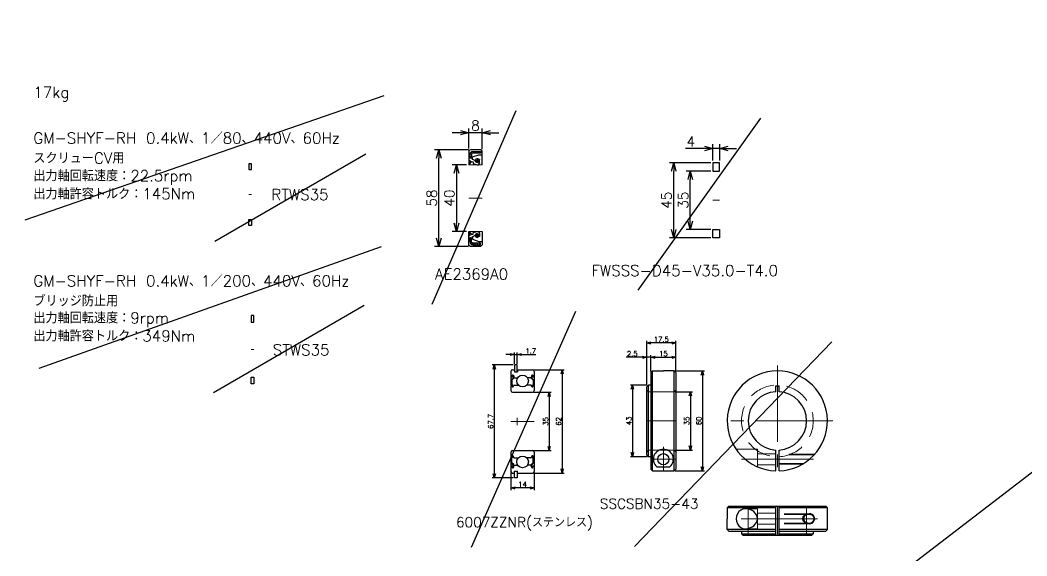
# Model space of a CAD drawing. Header units: millimetres. Extents: x 0 to 38884, y -3675 to 8056.
# Drawn here: x 8959 to 9562, y -1804 to -1482 of the extents above; entities that cross this region are included whole.
import ezdxf

# ---------------------------------------------------------------- set-up
doc = ezdxf.new("R2010")
doc.units = ezdxf.units.MM
doc.header["$LTSCALE"] = 2.4
doc.header["$PDMODE"] = 99
doc.header["$PDSIZE"] = 1
doc.linetypes.add('CENTER2', pattern=[28.575, 19.05, -3.175, 3.175, -3.175])
doc.linetypes.add('HIDDEN', pattern=[9.525, 6.35, -3.175])
for name, color, linetype, lineweight in [('04_HIDDEN', 2, 'HIDDEN', 13), ('05_CENTER', 4, 'CENTER2', 13), ('08_DIM', 3, 'Continuous', 13)]:
    doc.layers.add(name, color=color, linetype=linetype, lineweight=lineweight)
doc.layers.add('10_DRAFT', color=8, linetype='Continuous', lineweight=0, plot=False)
doc.styles.add('KSS_TXT', font='txt.shx', dxfattribs={"bigfont": 'extfont2.shx'})
doc.dimstyles.new('KSS_DIM', dxfattribs={"dimscale": 2, "dimtxt": 3, "dimasz": 2.5, "dimexe": 1.25, "dimexo": 0.625, "dimtad": 1, "dimdsep": 46, "dimtxsty": 'KSS_TXT', "dimblk": 'OPEN30', "dimcen": 0, "dimazin": 2, "dimtfac": 0.75, "dimtmove": 0, "dimatfit": 3, "dimldrblk": 'OPEN30', "dimfxl": 1.25, "dimtolj": 1, "dimarcsym": 0})
pattern_1 = [(45, (-7949.1725, -399.9912), (-0.67351921, 0.67351921), [])]

# ---------------------------------------------------------------- blocks, each defined once
blk = doc.blocks.new('B6007ZZNRa_1')
at = {"color": 0}
for p, q in [((-2.78, 31), (-1.7, 31)), ((0, 33.85), (-1.7, 33.85)), ((-1.7, 33.85), (-1.7, 31)), ((-1.7, 31), (-1.7, 29.81)), ((0, 29.81), (0, 33.85)), ((0.2, 31), (9.22, 31)), ((0.2, 31), (0.2, 29.81)), ((-3.78, 30), (-3.78, 18.5)), ((-3.58, 27.2), (-3.28, 27.2)), ((-2.34, 25.97), (-3.44, 24.87)), ((-3.44, 24.87), (-3.44, 21.7)), ((-3.28, 27.2), (-3.05, 27.53)), ((-2.96, 26.61), (-3.21, 26.78)), ((-2.04, 25.85), (-3.14, 24.75)), ((-3.14, 24.75), (-3.14, 21.7)), ((-3.03, 27.03), (-2.8, 27.36)), ((-2.79, 26.85), (-3.03, 27.03)), ((-2.96, 26.61), (-2.79, 26.85)), ((-2.38, 27.23), (-2.34, 25.97)), ((-2.09, 27.27), (-2.01, 26.38)), ((-2.04, 26.72), (-2.04, 25.85)), ((-1.81, 26.2), (0.31, 26.2)), ((-1.7, 29.81), (0, 29.81)), ((0, 29.81), (0.2, 29.81)), ((8.25, 26.2), (6.13, 26.2)), ((8.53, 27.27), (8.45, 26.38)), ((8.48, 26.72), (8.48, 25.85)), ((8.48, 25.85), (9.58, 24.75)), ((8.82, 27.23), (8.78, 25.97)), ((8.78, 25.97), (9.88, 24.87)), ((9.23, 26.85), (9.47, 27.03)), ((9.4, 26.61), (9.23, 26.85)), ((9.47, 27.03), (9.24, 27.36)), ((9.4, 26.61), (9.65, 26.78)), ((9.72, 27.2), (9.49, 27.53)), ((9.58, 24.75), (9.58, 21.7)), ((10.02, 27.2), (9.72, 27.2)), ((9.88, 24.87), (9.88, 21.7)), ((10.22, 30), (10.22, 18.5)), ((-3.58, 21.1), (-3.18, 21.1)), ((-3.18, 21.1), (-2.86, 20.72)), ((-2.62, 21.7), (-3.14, 21.7)), ((-3.14, 21.4), (-2.62, 21.4)), ((-2.71, 20.65), (-2.53, 20.65)), ((-2.62, 21.4), (-2.62, 21.7)), ((-2.35, 20.78), (-2.02, 21.67)), ((-1.83, 21.8), (0.72, 21.8)), ((8.27, 21.8), (5.72, 21.8)), ((8.79, 20.78), (8.46, 21.67)), ((9.15, 20.65), (8.97, 20.65)), ((9.06, 21.4), (9.06, 21.7)), ((9.06, 21.7), (9.58, 21.7)), ((9.58, 21.4), (9.06, 21.4)), ((9.62, 21.1), (9.3, 20.72)), ((10.02, 21.1), (9.62, 21.1)), ((-2.78, 17.5), (9.22, 17.5)), ((-2.78, -17.5), (9.22, -17.5)), ((-3.78, -18.5), (-3.78, -30)), ((-3.58, -21.1), (-3.18, -21.1)), ((-3.44, -24.87), (-3.44, -21.7)), ((-3.18, -21.1), (-2.86, -20.72)), ((-3.14, -21.4), (-2.62, -21.4)), ((-3.14, -24.75), (-3.14, -21.7)), ((-2.62, -21.7), (-3.14, -21.7)), ((-2.71, -20.65), (-2.53, -20.65)), ((-2.62, -21.4), (-2.62, -21.7)), ((-2.35, -20.78), (-2.02, -21.67)), ((-1.83, -21.8), (0.72, -21.8)), ((8.27, -21.8), (5.72, -21.8)), ((8.79, -20.78), (8.46, -21.67)), ((9.15, -20.65), (8.97, -20.65)), ((9.06, -21.4), (9.06, -21.7)), ((9.58, -21.4), (9.06, -21.4)), ((9.06, -21.7), (9.58, -21.7)), ((9.62, -21.1), (9.3, -20.72)), ((9.58, -24.75), (9.58, -21.7)), ((10.02, -21.1), (9.62, -21.1)), ((9.88, -24.87), (9.88, -21.7)), ((10.22, -18.5), (10.22, -30)), ((-3.58, -27.2), (-3.28, -27.2)), ((-2.34, -25.97), (-3.44, -24.87)), ((-3.28, -27.2), (-3.05, -27.53)), ((-2.96, -26.61), (-3.21, -26.78)), ((-2.04, -25.85), (-3.14, -24.75)), ((-2.79, -26.85), (-3.03, -27.03)), ((-3.03, -27.03), (-2.8, -27.36)), ((-2.96, -26.61), (-2.79, -26.85)), ((-2.38, -27.23), (-2.34, -25.97)), ((-2.09, -27.27), (-2.01, -26.38)), ((-2.04, -26.72), (-2.04, -25.85)), ((-1.81, -26.2), (0.31, -26.2)), ((-1.7, -29.81), (0, -29.81)), ((-1.7, -31), (-1.7, -29.81)), ((0, -29.81), (0.2, -29.81)), ((0, -29.81), (0, -33.85)), ((0.2, -31), (0.2, -29.81)), ((8.25, -26.2), (6.13, -26.2)), ((8.53, -27.27), (8.45, -26.38)), ((8.48, -25.85), (9.58, -24.75)), ((8.48, -26.72), (8.48, -25.85)), ((8.78, -25.97), (9.88, -24.87)), ((8.82, -27.23), (8.78, -25.97)), ((9.4, -26.61), (9.23, -26.85)), ((9.23, -26.85), (9.47, -27.03)), ((9.47, -27.03), (9.24, -27.36)), ((9.4, -26.61), (9.65, -26.78)), ((9.72, -27.2), (9.49, -27.53)), ((10.02, -27.2), (9.72, -27.2)), ((-2.78, -31), (-1.7, -31)), ((-1.7, -33.85), (-1.7, -31)), ((0, -33.85), (-1.7, -33.85)), ((0.2, -31), (9.22, -31)), ((0.27, -31), (0.27, -31)), ((2.72, -31), (2.72, -31))]:
    blk.add_line(p, q, dxfattribs=at)
for centre in [(3.22, 24.25), (3.22, -24.25)]:
    blk.add_circle(centre, 3.5, dxfattribs=at)
for centre, radius, start, end in [((-2.78, 30), 1, 90, 180), ((9.22, 30), 1, 0, 90), ((-3.58, 27.4), 0.2, 180, 270), ((-3.03, 27.03), 0.3, 144.93555, 235.03769), ((-2.61, 27.23), 0.53, 5.06514, 144.93555), ((-2.61, 27.22), 0.23, 2.13108, 144.93555), ((-1.81, 26.4), 0.2, 185.06514, 270), ((8.25, 26.4), 0.2, 270, 354.93486), ((9.05, 27.23), 0.53, 35.06445, 174.93486), ((9.05, 27.22), 0.23, 35.06445, 177.86892), ((9.47, 27.03), 0.3, 304.96231, 35.06445), ((10.02, 27.4), 0.2, 270, 0), ((-3.58, 20.9), 0.2, 90, 180), ((-2.78, 18.5), 1, 180, 270), ((-3.14, 21.7), 0.3, 180, 270), ((-2.71, 20.85), 0.2, 219.99908, 270), ((-2.53, 20.85), 0.2, 270, 339.97033), ((-1.83, 21.6), 0.2, 90, 159.97033), ((8.27, 21.6), 0.2, 20.02967, 90), ((8.97, 20.85), 0.2, 200.02967, 270), ((9.15, 20.85), 0.2, 270, 320.00092), ((9.22, 18.5), 1, 270, 0), ((9.58, 21.7), 0.3, 270, 0), ((10.02, 20.9), 0.2, 0, 90), ((-2.78, -18.5), 1, 90, 180), ((9.22, -18.5), 1, 0, 90), ((-3.58, -20.9), 0.2, 180, 270), ((-3.14, -21.7), 0.3, 90, 180), ((-2.71, -20.85), 0.2, 90, 140.00092), ((-2.53, -20.85), 0.2, 20.02967, 90), ((-1.83, -21.6), 0.2, 200.02967, 270), ((8.27, -21.6), 0.2, 270, 339.97033), ((8.97, -20.85), 0.2, 90, 159.97033), ((9.15, -20.85), 0.2, 39.99908, 90), ((9.58, -21.7), 0.3, 0, 90), ((10.02, -20.9), 0.2, 270, 0), ((-3.58, -27.4), 0.2, 90, 180), ((-2.78, -30), 1, 180, 270), ((-3.03, -27.03), 0.3, 124.96231, 215.06445), ((-2.61, -27.23), 0.53, 215.06445, 354.93486), ((-2.61, -27.22), 0.23, 215.06445, 357.86892), ((-1.81, -26.4), 0.2, 90, 174.93486), ((8.25, -26.4), 0.2, 5.06514, 90), ((9.05, -27.23), 0.53, 185.06514, 324.93555), ((9.05, -27.22), 0.23, 182.13108, 324.93555), ((9.22, -30), 1, 270, 0), ((9.47, -27.03), 0.3, 324.93555, 55.03769), ((10.02, -27.4), 0.2, 0, 90)]:
    blk.add_arc(centre, radius, start, end, dxfattribs=at)
at = {"layer": '10_DRAFT'}
for p, q in [((-3.78, 0), (10.22, 0)), ((0, 2.15), (0, -2.15))]:
    blk.add_line(p, q, dxfattribs=at)
blk = doc.blocks.new('_Open30')
at = {"color": 0, "linetype": 'ByBlock', "lineweight": -2}
for p, q in [((-1, 0.27), (0, 0)), ((0, 0), (-1, -0.27)), ((0, 0), (-1, 0))]:
    blk.add_line(p, q, dxfattribs=at)
blk = doc.blocks.new('*D233')
at = {"layer": '08_DIM', "color": 0, "lineweight": -2, "transparency": 16777216}
for p, q in [((9253.13, -1753.55), (9253.13, -1764.06)), ((9267.13, -1753.55), (9267.13, -1764.06)), ((9264.63, -1762.81), (9255.63, -1762.81))]:
    blk.add_line(p, q, dxfattribs=at)
at = {"layer": 'Defpoints', "color": 0, "transparency": 16777216}
for p in [(9253.13, -1752.92), (9267.13, -1752.92), (9253.13, -1762.81)]:
    blk.add_point(p, dxfattribs=at)
at = {"layer": '08_DIM', "color": 0, "lineweight": -2, "transparency": 16777216, "xscale": 2.5, "yscale": 2.5, "zscale": 2.5, "rotation": 180}
blk.add_blockref('_Open30', (9253.13, -1762.81), dxfattribs=at)
at = {"layer": '08_DIM', "color": 0, "lineweight": -2, "transparency": 16777216, "xscale": 2.5, "yscale": 2.5, "zscale": 2.5}
blk.add_blockref('_Open30', (9267.13, -1762.81), dxfattribs=at)
at = {"layer": '08_DIM', "color": 0, "transparency": 16777216, "insert": (9260.13, -1760.69), "char_height": 3, "attachment_point": 5, "style": 'KSS_TXT'}
blk.add_mtext('\\A1;14', dxfattribs=at)
blk = doc.blocks.new('*D234')
at = {"layer": '08_DIM', "color": 0, "lineweight": -2, "transparency": 16777216}
for p, q in [((9266.75, -1691.92), (9285.11, -1691.92)), ((9283.86, -1694.42), (9283.86, -1751.42)), ((9266.75, -1753.92), (9285.11, -1753.92))]:
    blk.add_line(p, q, dxfattribs=at)
at = {"layer": 'Defpoints', "color": 0, "transparency": 16777216}
for p in [(9266.13, -1691.92), (9266.13, -1753.92), (9283.86, -1753.92)]:
    blk.add_point(p, dxfattribs=at)
at = {"layer": '08_DIM', "color": 0, "lineweight": -2, "transparency": 16777216, "xscale": 2.5, "yscale": 2.5, "zscale": 2.5}
for p, rotation in [((9283.86, -1691.92), 90), ((9283.86, -1753.92), 270)]:
    blk.add_blockref('_Open30', p, dxfattribs=dict(at, rotation=rotation))
at = {"layer": '08_DIM', "color": 0, "transparency": 16777216, "insert": (9281.73, -1722.92), "char_height": 3, "attachment_point": 5, "rotation": 90, "style": 'KSS_TXT'}
blk.add_mtext('\\A1;62', dxfattribs=at)
blk = doc.blocks.new('*D235')
at = {"layer": '08_DIM', "color": 0, "lineweight": -2, "transparency": 16777216}
for p, q in [((9266.75, -1705.42), (9277.34, -1705.42)), ((9276.09, -1707.92), (9276.09, -1737.92)), ((9266.75, -1740.42), (9277.34, -1740.42))]:
    blk.add_line(p, q, dxfattribs=at)
at = {"layer": 'Defpoints', "color": 0, "transparency": 16777216}
for p in [(9266.13, -1705.42), (9266.13, -1740.42), (9276.09, -1740.42)]:
    blk.add_point(p, dxfattribs=at)
at = {"layer": '08_DIM', "color": 0, "lineweight": -2, "transparency": 16777216, "xscale": 2.5, "yscale": 2.5, "zscale": 2.5}
for p, rotation in [((9276.09, -1705.42), 90), ((9276.09, -1740.42), 270)]:
    blk.add_blockref('_Open30', p, dxfattribs=dict(at, rotation=rotation))
at = {"layer": '08_DIM', "color": 0, "transparency": 16777216, "insert": (9273.97, -1722.92), "char_height": 3, "attachment_point": 5, "rotation": 90, "style": 'KSS_TXT'}
blk.add_mtext('\\A1;35', dxfattribs=at)
blk = doc.blocks.new('*D236')
at = {"layer": '08_DIM', "color": 0, "lineweight": -2, "transparency": 16777216}
for p, q in [((9254.58, -1689.07), (9241.94, -1689.07)), ((9243.19, -1691.57), (9243.19, -1754.27)), ((9254.58, -1756.77), (9241.94, -1756.77))]:
    blk.add_line(p, q, dxfattribs=at)
at = {"layer": 'Defpoints', "color": 0, "transparency": 16777216}
for p in [(9255.21, -1689.07), (9243.19, -1756.77), (9255.21, -1756.77)]:
    blk.add_point(p, dxfattribs=at)
at = {"layer": '08_DIM', "color": 0, "lineweight": -2, "transparency": 16777216, "xscale": 2.5, "yscale": 2.5, "zscale": 2.5}
for p, rotation in [((9243.19, -1689.07), 90), ((9243.19, -1756.77), 270)]:
    blk.add_blockref('_Open30', p, dxfattribs=dict(at, rotation=rotation))
at = {"layer": '08_DIM', "color": 0, "transparency": 16777216, "insert": (9241.06, -1722.92), "char_height": 3, "attachment_point": 5, "rotation": 90, "style": 'KSS_TXT'}
blk.add_mtext('\\A1;67.7', dxfattribs=at)
blk = doc.blocks.new('*D237')
at = {"layer": '08_DIM', "color": 0, "lineweight": -2, "transparency": 16777216}
for p, q in [((9252.71, -1682.78), (9250.21, -1682.78)), ((9255.21, -1688.45), (9255.21, -1681.53)), ((9255.21, -1682.78), (9256.91, -1682.78)), ((9256.91, -1688.45), (9256.91, -1681.53)), ((9259.41, -1682.78), (9268.16, -1682.78))]:
    blk.add_line(p, q, dxfattribs=at)
at = {"layer": 'Defpoints', "color": 0, "transparency": 16777216}
for p in [(9256.91, -1682.78), (9255.21, -1689.07), (9256.91, -1689.07)]:
    blk.add_point(p, dxfattribs=at)
at = {"layer": '08_DIM', "color": 0, "lineweight": -2, "transparency": 16777216, "xscale": 2.5, "yscale": 2.5, "zscale": 2.5}
blk.add_blockref('_Open30', (9255.21, -1682.78), dxfattribs=at)
at = {"layer": '08_DIM', "color": 0, "lineweight": -2, "transparency": 16777216, "xscale": 2.5, "yscale": 2.5, "zscale": 2.5, "rotation": 180}
blk.add_blockref('_Open30', (9256.91, -1682.78), dxfattribs=at)
at = {"layer": '08_DIM', "color": 0, "transparency": 16777216, "insert": (9265.03, -1680.66), "char_height": 3, "attachment_point": 5, "style": 'KSS_TXT'}
blk.add_mtext('\\A1;1.7', dxfattribs=at)
blk = doc.blocks.new('SCSBN35-43c_1')
at = {"color": 0}
for p, q in [((-30, 16.5), (-29, 17.5)), ((-30, 16.5), (-30, 10)), ((-1, 16.5), (-30, 16.5)), ((-29, 17.5), (29, 17.5)), ((-1, 0), (-1, 17.5)), ((1, 0), (1, 17.5)), ((30, 16.5), (1, 16.5)), ((30, 16.5), (29, 17.5)), ((30, 3.5), (30, 16.5)), ((-30, 3.5), (-30, 10)), ((-30, 3.5), (-29, 2.5)), ((-1, 3.5), (-30, 3.5)), ((-29, 2.5), (-1, 2.5)), ((-21.5, 2.5), (-21.5, 1)), ((-21.5, 1), (-20.5, 0)), ((-21.5, 1), (-1, 1)), ((20.5, 0), (-20.5, 0)), ((30, 3.5), (1, 3.5)), ((1, 2.5), (29, 2.5)), ((1, 1), (21.5, 1)), ((20.5, 0), (21.5, 1)), ((21.5, 2.5), (21.5, 1)), ((30, 3.5), (29, 2.5))]:
    blk.add_line(p, q, dxfattribs=at)
for centre, major_axis, ratio, start_param, end_param in [((-19.26, 10), (0, 6), 0.909509, 6.283185, 9.424778), ((-19.26, 10), (-7.26, 0), 0.826291, 7.853982, 10.995574), ((19.26, 10), (4.29, 0), 0.69853, 7.853982, 10.995574), ((19.26, 10), (-3.62, 0), 0.718155, 4.712389, 7.853982), ((19.26, 10), (3.1, 0), 0.967954, 4.712389, 7.853982), ((19.26, 10), (-2.74, 0), 0.950639, 7.853982, 10.995574)]:
    blk.add_ellipse(centre, major_axis=major_axis, ratio=ratio, start_param=start_param, end_param=end_param, dxfattribs=at)
at = {"layer": '04_HIDDEN', "color": 0}
for p, q in [((-19.26, 16), (-12, 16)), ((-17.5, 16.5), (-18.5, 17.5)), ((-17.5, 1), (-17.5, 16.5)), ((-12, 4), (-12, 16)), ((-1, 13.3), (-12, 13.3)), ((19.26, 13), (1, 13)), ((19.26, 12.6), (1, 12.6)), ((17.5, 16.5), (18.5, 17.5)), ((17.5, 1), (17.5, 16.5)), ((-1, 6.7), (-12, 6.7)), ((19.26, 7.4), (1, 7.4)), ((19.26, 7), (1, 7)), ((-19.26, 4), (-12, 4)), ((-17.5, 1), (-18.5, 0)), ((17.5, 1), (18.5, 0))]:
    blk.add_line(p, q, dxfattribs=at)
at = {"layer": '05_CENTER', "color": 0}
blk.add_line((24.11, 10), (-26.53, 10), dxfattribs=at)
at = {"layer": '10_DRAFT'}
blk.add_line((0, 0), (0, 17.5), dxfattribs=at)
blk = doc.blocks.new('SCSBN35-43b_1')
at = {"color": 0}
for p, q in [((3.5, 30), (2.5, 29)), ((2.5, 29), (2.5, -29)), ((3.5, -30), (3.5, 30)), ((3.5, 30), (10, 30)), ((16.5, 30), (10, 30)), ((16.5, -30), (16.5, 30)), ((16.5, 30), (17.5, 29)), ((17.5, 29), (17.5, -29)), ((1, 21.5), (0, 20.5)), ((0, -20.5), (0, 20.5)), ((2.5, 21.5), (1, 21.5)), ((1, -21.5), (1, 21.5)), ((0, -20.5), (1, -21.5)), ((2.5, -21.5), (1, -21.5)), ((3.5, -30), (2.5, -29)), ((3.5, -30), (16.5, -30)), ((6.03, -27.5), (13.97, -27.5)), ((16.5, -30), (17.5, -29))]:
    blk.add_line(p, q, dxfattribs=at)
blk.add_circle((10, -23), 3.35, dxfattribs=at)
blk.add_arc((10, -23), 6, 311.47521, 228.52479, dxfattribs=at)
at = {"layer": '04_HIDDEN', "color": 0}
for p, q in [((1, 17.5), (0, 18.5)), ((16.5, 17.5), (17.5, 18.5)), ((1, 17.5), (16.5, 17.5)), ((1, -17.5), (0, -18.5)), ((1, -17.5), (16.5, -17.5)), ((16.5, -17.5), (17.5, -18.5))]:
    blk.add_line(p, q, dxfattribs=at)
at = {"layer": '05_CENTER', "color": 0}
for p, q in [((10, -15.64), (10, -30.36)), ((2.64, -23), (17.36, -23))]:
    blk.add_line(p, q, dxfattribs=at)
at = {"layer": '10_DRAFT'}
blk.add_line((0, 0), (17.5, 0), dxfattribs=at)
blk = doc.blocks.new('SCSBN35-43a_1')
at = {"color": 0}
for p, q in [((-1, 21), (1, 21)), ((-1, 17.47), (-1, 21)), ((1, 17.47), (1, 21)), ((-1, -29.98), (-1, -17.47)), ((1, -29.98), (1, -17.47))]:
    blk.add_line(p, q, dxfattribs=at)
for radius, start, end in [(30, 271.91021, 268.08979), (17.5, 93.27583, 266.72417), (17.5, 273.27583, 86.72417)]:
    blk.add_arc((0, 0), radius, start, end, dxfattribs=at)
at = {"layer": '04_HIDDEN', "color": 0}
for p, q in [((-24.72, -17), (-12, -17)), ((-12, -27.5), (-12, -17)), ((-1, -19.7), (-12, -19.7)), ((22.36, -20), (1, -20)), ((22, -20.4), (1, -20.4)), ((-1, -26.3), (-12, -26.3)), ((15.64, -25.6), (1, -25.6)), ((14.97, -26), (1, -26))]:
    blk.add_line(p, q, dxfattribs=at)
blk.add_arc((0, 0), 21.5, 272.66588, 267.33412, dxfattribs=at)
at = {"layer": '05_CENTER', "color": 0}
for p, q in [((0, 33.15), (0, -33.15)), ((33.15, 0), (-33.15, 0)), ((21.59, -23), (-21.59, -23))]:
    blk.add_line(p, q, dxfattribs=at)
blk = doc.blocks.new('*D471')
at = {"layer": '08_DIM', "color": 0, "lineweight": -2, "transparency": 16777216}
for p, q in [((9351.63, -1692.59), (9369.16, -1692.59)), ((9367.91, -1695.09), (9367.91, -1750.09)), ((9351.63, -1752.59), (9369.16, -1752.59))]:
    blk.add_line(p, q, dxfattribs=at)
at = {"layer": 'Defpoints', "color": 0, "transparency": 16777216}
for p in [(9351.01, -1692.59), (9351.01, -1752.59), (9367.91, -1752.59)]:
    blk.add_point(p, dxfattribs=at)
at = {"layer": '08_DIM', "color": 0, "lineweight": -2, "transparency": 16777216, "xscale": 2.5, "yscale": 2.5, "zscale": 2.5}
for p, rotation in [((9367.91, -1692.59), 90), ((9367.91, -1752.59), 270)]:
    blk.add_blockref('_Open30', p, dxfattribs=dict(at, rotation=rotation))
at = {"layer": '08_DIM', "color": 0, "transparency": 16777216, "insert": (9365.79, -1722.59), "char_height": 3, "attachment_point": 5, "rotation": 90, "style": 'KSS_TXT'}
blk.add_mtext('\\A1;60', dxfattribs=at)
blk = doc.blocks.new('*D472')
at = {"layer": '08_DIM', "color": 0, "lineweight": -2, "transparency": 16777216}
for p, q in [((9351.63, -1705.09), (9361.94, -1705.09)), ((9360.69, -1707.59), (9360.69, -1737.59)), ((9351.63, -1740.09), (9361.94, -1740.09))]:
    blk.add_line(p, q, dxfattribs=at)
at = {"layer": 'Defpoints', "color": 0, "transparency": 16777216}
for p in [(9351.01, -1705.09), (9351.01, -1740.09), (9360.69, -1740.09)]:
    blk.add_point(p, dxfattribs=at)
at = {"layer": '08_DIM', "color": 0, "lineweight": -2, "transparency": 16777216, "xscale": 2.5, "yscale": 2.5, "zscale": 2.5}
for p, rotation in [((9360.69, -1705.09), 90), ((9360.69, -1740.09), 270)]:
    blk.add_blockref('_Open30', p, dxfattribs=dict(at, rotation=rotation))
at = {"layer": '08_DIM', "color": 0, "transparency": 16777216, "insert": (9358.57, -1722.59), "char_height": 3, "attachment_point": 5, "rotation": 90, "style": 'KSS_TXT'}
blk.add_mtext('\\A1;35', dxfattribs=at)
blk = doc.blocks.new('*D473')
at = {"layer": '08_DIM', "color": 0, "lineweight": -2, "transparency": 16777216}
for p, q in [((9334.51, -1701.47), (9334.51, -1674.62)), ((9349.51, -1675.87), (9337.01, -1675.87)), ((9352.01, -1692.97), (9352.01, -1674.62))]:
    blk.add_line(p, q, dxfattribs=at)
at = {"layer": 'Defpoints', "color": 0, "transparency": 16777216}
for p in [(9334.51, -1675.87), (9352.01, -1693.59), (9334.51, -1702.09)]:
    blk.add_point(p, dxfattribs=at)
at = {"layer": '08_DIM', "color": 0, "lineweight": -2, "transparency": 16777216, "xscale": 2.5, "yscale": 2.5, "zscale": 2.5, "rotation": 180}
blk.add_blockref('_Open30', (9334.51, -1675.87), dxfattribs=at)
at = {"layer": '08_DIM', "color": 0, "lineweight": -2, "transparency": 16777216, "xscale": 2.5, "yscale": 2.5, "zscale": 2.5}
blk.add_blockref('_Open30', (9352.01, -1675.87), dxfattribs=at)
at = {"layer": '08_DIM', "color": 0, "transparency": 16777216, "insert": (9343.26, -1673.74), "char_height": 3, "attachment_point": 5, "style": 'KSS_TXT'}
blk.add_mtext('\\A1;17.5', dxfattribs=at)
blk = doc.blocks.new('*D474')
at = {"layer": '08_DIM', "color": 0, "lineweight": -2, "transparency": 16777216}
for p, q in [((9337.01, -1692.97), (9337.01, -1683.19)), ((9339.51, -1684.44), (9349.51, -1684.44)), ((9352.01, -1692.97), (9352.01, -1683.19))]:
    blk.add_line(p, q, dxfattribs=at)
at = {"layer": 'Defpoints', "color": 0, "transparency": 16777216}
for p in [(9352.01, -1684.44), (9337.01, -1693.59), (9352.01, -1693.59)]:
    blk.add_point(p, dxfattribs=at)
at = {"layer": '08_DIM', "color": 0, "lineweight": -2, "transparency": 16777216, "xscale": 2.5, "yscale": 2.5, "zscale": 2.5, "rotation": 180}
blk.add_blockref('_Open30', (9337.01, -1684.44), dxfattribs=at)
at = {"layer": '08_DIM', "color": 0, "lineweight": -2, "transparency": 16777216, "xscale": 2.5, "yscale": 2.5, "zscale": 2.5}
blk.add_blockref('_Open30', (9352.01, -1684.44), dxfattribs=at)
at = {"layer": '08_DIM', "color": 0, "transparency": 16777216, "insert": (9344.51, -1682.31), "char_height": 3, "attachment_point": 5, "style": 'KSS_TXT'}
blk.add_mtext('\\A1;15', dxfattribs=at)
blk = doc.blocks.new('*D475')
at = {"layer": '08_DIM', "color": 0, "lineweight": -2, "transparency": 16777216}
for p, q in [((9332.01, -1684.44), (9322.26, -1684.44)), ((9334.51, -1701.47), (9334.51, -1683.19)), ((9337.01, -1684.44), (9334.51, -1684.44)), ((9337.01, -1692.97), (9337.01, -1683.19)), ((9339.51, -1684.44), (9342.01, -1684.44))]:
    blk.add_line(p, q, dxfattribs=at)
at = {"layer": 'Defpoints', "color": 0, "transparency": 16777216}
for p in [(9334.51, -1684.44), (9337.01, -1693.59), (9334.51, -1702.09)]:
    blk.add_point(p, dxfattribs=at)
at = {"layer": '08_DIM', "color": 0, "lineweight": -2, "transparency": 16777216, "xscale": 2.5, "yscale": 2.5, "zscale": 2.5}
blk.add_blockref('_Open30', (9334.51, -1684.44), dxfattribs=at)
at = {"layer": '08_DIM', "color": 0, "lineweight": -2, "transparency": 16777216, "xscale": 2.5, "yscale": 2.5, "zscale": 2.5, "rotation": 180}
blk.add_blockref('_Open30', (9337.01, -1684.44), dxfattribs=at)
at = {"layer": '08_DIM', "color": 0, "transparency": 16777216, "insert": (9325.88, -1682.31), "char_height": 3, "attachment_point": 5, "style": 'KSS_TXT'}
blk.add_mtext('\\A1;2.5', dxfattribs=at)
blk = doc.blocks.new('*D476')
at = {"layer": '08_DIM', "color": 0, "lineweight": -2, "transparency": 16777216}
for p, q in [((9334.88, -1701.09), (9324.74, -1701.09)), ((9325.99, -1703.59), (9325.99, -1741.59)), ((9334.88, -1744.09), (9324.74, -1744.09))]:
    blk.add_line(p, q, dxfattribs=at)
at = {"layer": 'Defpoints', "color": 0, "transparency": 16777216}
for p in [(9335.51, -1701.09), (9325.99, -1744.09), (9335.51, -1744.09)]:
    blk.add_point(p, dxfattribs=at)
at = {"layer": '08_DIM', "color": 0, "lineweight": -2, "transparency": 16777216, "xscale": 2.5, "yscale": 2.5, "zscale": 2.5}
for p, rotation in [((9325.99, -1701.09), 90), ((9325.99, -1744.09), 270)]:
    blk.add_blockref('_Open30', p, dxfattribs=dict(at, rotation=rotation))
at = {"layer": '08_DIM', "color": 0, "transparency": 16777216, "insert": (9323.87, -1722.59), "char_height": 3, "attachment_point": 5, "rotation": 90, "style": 'KSS_TXT'}
blk.add_mtext('\\A1;43', dxfattribs=at)
blk = doc.blocks.new('STWS35a_1')
at = {"color": 0}
for points in [[(1.6, 20.5), (0, 20.5), (0, 16.5), (1.6, 16.5)], [(1.6, -20.5), (0, -20.5), (0, -16.5), (1.6, -16.5)]]:
    blk.add_lwpolyline(points, close=True, dxfattribs=at)
at = {"layer": '10_DRAFT'}
blk.add_line((1.6, 0), (0, 0), dxfattribs=at)
blk = doc.blocks.new('*D746')
at = {"layer": '08_DIM', "color": 0, "lineweight": -2, "transparency": 16777216}
for p, q in [((9222.89, -1549.8), (9217.89, -1549.8)), ((9227.89, -1559.31), (9227.89, -1547.3)), ((9235.89, -1549.8), (9227.89, -1549.8)), ((9235.89, -1559.75), (9235.89, -1547.3)), ((9240.89, -1549.8), (9245.89, -1549.8))]:
    blk.add_line(p, q, dxfattribs=at)
at = {"layer": 'Defpoints', "color": 0, "transparency": 16777216}
for p in [(9227.89, -1549.8), (9227.89, -1560.56), (9235.89, -1561)]:
    blk.add_point(p, dxfattribs=at)
at = {"layer": '08_DIM', "color": 0, "lineweight": -2, "transparency": 16777216, "xscale": 5, "yscale": 5, "zscale": 5}
blk.add_blockref('_Open30', (9227.89, -1549.8), dxfattribs=at)
at = {"layer": '08_DIM', "color": 0, "lineweight": -2, "transparency": 16777216, "xscale": 5, "yscale": 5, "zscale": 5, "rotation": 180}
blk.add_blockref('_Open30', (9235.89, -1549.8), dxfattribs=at)
at = {"layer": '08_DIM', "color": 0, "transparency": 16777216, "insert": (9231.89, -1545.55), "char_height": 6, "attachment_point": 5, "style": 'KSS_TXT'}
blk.add_mtext('\\A1;8', dxfattribs=at)
blk = doc.blocks.new('*D747')
at = {"layer": '08_DIM', "color": 0, "lineweight": -2, "transparency": 16777216}
for p, q in [((9227.67, -1560), (9207.46, -1560)), ((9209.96, -1613), (9209.96, -1565)), ((9227.67, -1618), (9207.46, -1618))]:
    blk.add_line(p, q, dxfattribs=at)
at = {"layer": 'Defpoints', "color": 0, "transparency": 16777216}
for p in [(9209.96, -1560), (9228.92, -1560), (9228.92, -1618)]:
    blk.add_point(p, dxfattribs=at)
at = {"layer": '08_DIM', "color": 0, "lineweight": -2, "transparency": 16777216, "xscale": 5, "yscale": 5, "zscale": 5}
for p, rotation in [((9209.96, -1560), 90), ((9209.96, -1618), 270)]:
    blk.add_blockref('_Open30', p, dxfattribs=dict(at, rotation=rotation))
at = {"layer": '08_DIM', "color": 0, "transparency": 16777216, "insert": (9205.71, -1589), "char_height": 6, "attachment_point": 5, "rotation": 90, "style": 'KSS_TXT'}
blk.add_mtext('\\A1;58', dxfattribs=at)
blk = doc.blocks.new('*D748')
at = {"layer": '08_DIM', "color": 0, "lineweight": -2, "transparency": 16777216}
for p, q in [((9226.64, -1569), (9218.05, -1569)), ((9220.55, -1574), (9220.55, -1604)), ((9226.64, -1609), (9218.05, -1609))]:
    blk.add_line(p, q, dxfattribs=at)
at = {"layer": 'Defpoints', "color": 0, "transparency": 16777216}
for p in [(9227.89, -1569), (9220.55, -1609), (9227.89, -1609)]:
    blk.add_point(p, dxfattribs=at)
at = {"layer": '08_DIM', "color": 0, "lineweight": -2, "transparency": 16777216, "xscale": 5, "yscale": 5, "zscale": 5}
for p, rotation in [((9220.55, -1569), 90), ((9220.55, -1609), 270)]:
    blk.add_blockref('_Open30', p, dxfattribs=dict(at, rotation=rotation))
at = {"layer": '08_DIM', "color": 0, "transparency": 16777216, "insert": (9216.3, -1589), "char_height": 6, "attachment_point": 5, "rotation": 90, "style": 'KSS_TXT'}
blk.add_mtext('\\A1;40', dxfattribs=at)
blk = doc.blocks.new('AE2369A0a_1')
h = blk.add_hatch()
h.set_pattern_fill('ANSI31', color=0, scale=0.3)
h.set_pattern_definition(pattern_1)
edge = h.paths.add_edge_path()
edge.add_line((-0.61, 26), (-0.61, 23.89))
edge.add_line((-0.61, 23.89), (-1.61, 23.89))
edge.add_line((-1.61, 23.89), (-1.61, 26))
edge.add_arc((-2.61, 26), 1, 0, 90)
edge.add_line((-2.61, 27), (-7.05, 27))
edge.add_line((-7.05, 27), (-7.05, 28))
edge.add_line((-7.05, 28), (-2.61, 28))
edge.add_arc((-2.61, 26), 2, 0, 90, ccw=False)
h = blk.add_hatch()
h.set_pattern_fill('ANSI31', color=0, scale=0.3)
h.set_pattern_definition(pattern_1)
edge = h.paths.add_edge_path()
edge.add_line((-0.61, -26), (-0.61, -23.89))
edge.add_line((-0.61, -23.89), (-1.61, -23.89))
edge.add_line((-1.61, -23.89), (-1.61, -26))
edge.add_arc((-2.61, -26), 1, 270, 360, ccw=False)
edge.add_line((-2.61, -27), (-7.05, -27))
edge.add_line((-7.05, -27), (-7.05, -28))
edge.add_line((-7.05, -28), (-2.61, -28))
edge.add_arc((-2.61, -26), 2, 270, 360)
at = {"color": 0}
for p, q in [((-8, 28), (-7.86, 28.21)), ((-8, 26.1), (-8, 28)), ((-6.02, 26), (-7.9, 26)), ((-7.86, 28.21), (-7.86, 28.4)), ((-7.76, 28.5), (-7.72, 28.5)), ((-7.72, 28.5), (-7.03, 28.98)), ((-6.97, 29), (-1.02, 29)), ((-2.24, 24.69), (-5.98, 25.99)), ((-2.17, 23.24), (-2.17, 24.6)), ((-0.98, 28.99), (-0.06, 28.53)), ((0, 28.44), (0, 22.6)), ((-6.5, 21.04), (-6.5, 22.92)), ((-5.84, 20), (-6.48, 20.99)), ((-6.4, 23.02), (-5.97, 23.02)), ((-3.62, 22.5), (-6.38, 22.5)), ((-5, 20), (-5.84, 20)), ((-5, 23.88), (-5, 21.13)), ((-2.67, 20.66), (-5, 20)), ((-3.9, 22.5), (-2.24, 23.15)), ((-2.55, 21.53), (-2.67, 20.99)), ((-2.67, 20.99), (-2.67, 20.66)), ((-1.77, 21.92), (-2.46, 21.63)), ((-0.29, 20), (-1.65, 21.88)), ((-0.8, 22.25), (-0.8, 21.67)), ((-0.8, 21.67), (0, 20.28)), ((-0.1, 22.5), (-0.55, 22.5)), ((0, 20.28), (-0.29, 20)), ((-6.5, -21.04), (-6.5, -22.92)), ((-5.84, -20), (-6.48, -20.99)), ((-6.4, -23.02), (-5.97, -23.02)), ((-3.62, -22.5), (-6.38, -22.5)), ((-5, -20), (-5.84, -20)), ((-2.67, -20.66), (-5, -20)), ((-5, -23.88), (-5, -21.13)), ((-3.9, -22.5), (-2.24, -23.15)), ((-2.67, -20.99), (-2.67, -20.66)), ((-2.55, -21.53), (-2.67, -20.99)), ((-1.77, -21.92), (-2.46, -21.63)), ((-2.17, -23.24), (-2.17, -24.6)), ((-0.29, -20), (-1.65, -21.88)), ((-0.8, -21.67), (0, -20.28)), ((-0.8, -22.25), (-0.8, -21.67)), ((-0.1, -22.5), (-0.55, -22.5)), ((0, -20.28), (-0.29, -20)), ((0, -28.44), (0, -22.6)), ((-8, -26.1), (-8, -28)), ((-8, -28), (-7.86, -28.21)), ((-6.02, -26), (-7.9, -26)), ((-7.86, -28.21), (-7.86, -28.4)), ((-7.76, -28.5), (-7.72, -28.5)), ((-7.72, -28.5), (-7.03, -28.98)), ((-6.97, -29), (-1.02, -29)), ((-2.24, -24.69), (-5.98, -25.99)), ((-0.98, -28.99), (-0.06, -28.53))]:
    blk.add_line(p, q, dxfattribs=at)
for points in [[(-8, 20), (-8, 26.1), (-8, 28), (-7.86, 28.21), (-7.86, 28.4, -0.414214), (-7.76, 28.5), (-7.72, 28.5), (-7.03, 28.98, -0.152216), (-6.97, 29), (-1.02, 29, -0.116434), (-0.98, 28.99), (-0.06, 28.53, -0.284079), (0, 28.44), (0, 22.6), (0, 20)], [(-8, -20), (-8, -26.1), (-8, -28), (-7.86, -28.21), (-7.86, -28.4, 0.414214), (-7.76, -28.5), (-7.72, -28.5), (-7.03, -28.98, 0.152216), (-6.97, -29), (-1.02, -29, 0.116434), (-0.98, -28.99), (-0.06, -28.53, 0.284079), (0, -28.44), (0, -22.6), (0, -20)]]:
    blk.add_lwpolyline(points, format="xyb", dxfattribs=at)
for points in [[(-7.05, 27), (-2.61, 27, -0.414214), (-1.61, 26), (-1.61, 23.89), (-0.61, 23.89), (-0.61, 26, 0.414214), (-2.61, 28), (-7.05, 28)], [(-7.05, -27), (-2.61, -27, 0.414214), (-1.61, -26), (-1.61, -23.89), (-0.61, -23.89), (-0.61, -26, -0.414214), (-2.61, -28), (-7.05, -28)]]:
    blk.add_lwpolyline(points, format="xyb", close=True, dxfattribs=at)
for centre in [(-5, 22.5), (-5, -22.5)]:
    blk.add_circle(centre, 1.1, dxfattribs=at)
for centre, radius, start, end in [((-7.9, 26.1), 0.1, 180, 270), ((-7.76, 28.4), 0.1, 90, 180), ((-6.97, 28.9), 0.1, 90, 124.61956), ((-6.02, 25.9), 0.1, 70.78519, 90), ((-2.27, 24.6), 0.1, 360, 70.78519), ((-1.02, 28.9), 0.1, 63.43495, 90), ((-0.1, 28.44), 0.1, 0, 63.43495), ((-6.4, 22.92), 0.1, 90, 180), ((-6.4, 21.04), 0.1, 180, 213.12981), ((-5, 22.5), 1.1, 151.81153, 360), ((-2.4, 21.5), 0.15, 112.11539, 167.01248), ((-2.27, 23.24), 0.1, 291.33975, 0), ((-1.73, 21.82), 0.1, 35.78155, 112.11539), ((-0.55, 22.25), 0.25, 90, 180), ((-0.1, 22.6), 0.1, 270, 360), ((-6.4, -21.04), 0.1, 146.87019, 180), ((-6.4, -22.92), 0.1, 180, 270), ((-5, -22.5), 1.1, 0, 208.18847), ((-2.4, -21.5), 0.15, 192.98752, 247.88461), ((-2.27, -23.24), 0.1, 360, 68.66025), ((-1.73, -21.82), 0.1, 247.88461, 324.21845), ((-0.55, -22.25), 0.25, 180, 270), ((-0.1, -22.6), 0.1, 0, 90), ((-7.9, -26.1), 0.1, 90, 180), ((-7.76, -28.4), 0.1, 180, 270), ((-6.97, -28.9), 0.1, 235.38044, 270), ((-6.02, -25.9), 0.1, 270, 289.21481), ((-2.27, -24.6), 0.1, 289.21481, 0), ((-1.02, -28.9), 0.1, 270, 296.56505), ((-0.1, -28.44), 0.1, 296.56505, 360)]:
    blk.add_arc(centre, radius, start, end, dxfattribs=at)
at = {"layer": '10_DRAFT'}
blk.add_line((0, 0), (-8, 0), dxfattribs=at)
for points in [[(-8, 20), (0, 20)], [(-8, -20), (0, -20)]]:
    blk.add_lwpolyline(points, dxfattribs=at)
blk = doc.blocks.new('A$C1D254277_1')
at = {"color": 0}
for points in [[(4, 22.5), (0, 22.5), (0, 17.5), (4, 17.5)], [(4, -22.5), (0, -22.5), (0, -17.5), (4, -17.5)]]:
    blk.add_lwpolyline(points, close=True, dxfattribs=at)
at = {"layer": '10_DRAFT'}
blk.add_line((0, 0), (4, 0), dxfattribs=at)
blk = doc.blocks.new('*D750')
at = {"layer": '08_DIM', "color": 0, "lineweight": -2, "transparency": 16777216}
for p, q in [((9369.25, -1559.29), (9357.75, -1559.29)), ((9374.25, -1566.55), (9374.25, -1556.79)), ((9378.25, -1559.29), (9374.25, -1559.29)), ((9378.25, -1566.55), (9378.25, -1556.79)), ((9383.25, -1559.29), (9388.25, -1559.29))]:
    blk.add_line(p, q, dxfattribs=at)
at = {"layer": 'Defpoints', "color": 0, "transparency": 16777216}
for p in [(9374.25, -1559.29), (9374.25, -1567.8), (9378.25, -1567.8)]:
    blk.add_point(p, dxfattribs=at)
at = {"layer": '08_DIM', "color": 0, "lineweight": -2, "transparency": 16777216, "xscale": 5, "yscale": 5, "zscale": 5}
blk.add_blockref('_Open30', (9374.25, -1559.29), dxfattribs=at)
at = {"layer": '08_DIM', "color": 0, "lineweight": -2, "transparency": 16777216, "xscale": 5, "yscale": 5, "zscale": 5, "rotation": 180}
blk.add_blockref('_Open30', (9378.25, -1559.29), dxfattribs=at)
at = {"layer": '08_DIM', "color": 0, "transparency": 16777216, "insert": (9361, -1555.04), "char_height": 6, "attachment_point": 5, "style": 'KSS_TXT'}
blk.add_mtext('\\A1;4', dxfattribs=at)
blk = doc.blocks.new('*D751')
at = {"layer": '08_DIM', "color": 0, "lineweight": -2, "transparency": 16777216}
for p, q in [((9373, -1567.8), (9348.21, -1567.8)), ((9350.71, -1607.8), (9350.71, -1572.8)), ((9373, -1612.8), (9348.21, -1612.8))]:
    blk.add_line(p, q, dxfattribs=at)
at = {"layer": 'Defpoints', "color": 0, "transparency": 16777216}
for p in [(9350.71, -1567.8), (9374.25, -1567.8), (9374.25, -1612.8)]:
    blk.add_point(p, dxfattribs=at)
at = {"layer": '08_DIM', "color": 0, "lineweight": -2, "transparency": 16777216, "xscale": 5, "yscale": 5, "zscale": 5}
for p, rotation in [((9350.71, -1567.8), 90), ((9350.71, -1612.8), 270)]:
    blk.add_blockref('_Open30', p, dxfattribs=dict(at, rotation=rotation))
at = {"layer": '08_DIM', "color": 0, "transparency": 16777216, "insert": (9346.46, -1590.3), "char_height": 6, "attachment_point": 5, "rotation": 90, "style": 'KSS_TXT'}
blk.add_mtext('\\A1;45', dxfattribs=at)
blk = doc.blocks.new('*D752')
at = {"layer": '08_DIM', "color": 0, "lineweight": -2, "transparency": 16777216}
for p, q in [((9373, -1572.8), (9358.17, -1572.8)), ((9360.67, -1602.8), (9360.67, -1577.8)), ((9373, -1607.8), (9358.17, -1607.8))]:
    blk.add_line(p, q, dxfattribs=at)
at = {"layer": 'Defpoints', "color": 0, "transparency": 16777216}
for p in [(9360.67, -1572.8), (9374.25, -1572.8), (9374.25, -1607.8)]:
    blk.add_point(p, dxfattribs=at)
at = {"layer": '08_DIM', "color": 0, "lineweight": -2, "transparency": 16777216, "xscale": 5, "yscale": 5, "zscale": 5}
for p, rotation in [((9360.67, -1572.8), 90), ((9360.67, -1607.8), 270)]:
    blk.add_blockref('_Open30', p, dxfattribs=dict(at, rotation=rotation))
at = {"layer": '08_DIM', "color": 0, "transparency": 16777216, "insert": (9356.42, -1590.3), "char_height": 6, "attachment_point": 5, "rotation": 90, "style": 'KSS_TXT'}
blk.add_mtext('\\A1;35', dxfattribs=at)
blk = doc.blocks.new('A$C04153C8E_1')
at = {"color": 0}
for points in [[(0, 18.5), (-1.6, 18.5), (-1.6, 15), (0, 15)], [(0, -18.5), (-1.6, -18.5), (-1.6, -15), (0, -15)]]:
    blk.add_lwpolyline(points, close=True, dxfattribs=at)
at = {"layer": '10_DRAFT'}
blk.add_line((0, 0), (-1.6, 0), dxfattribs=at)

msp = doc.modelspace()

# ---------------------------------------------------------------- linework, layer by layer
at = {"color": 3}
for p, q in [((13062.9437, 931.2229), (8440.9518, -2616.6685)), ((9176.9858, -1527.7215), (8961.8413, -1602.2094)), ((9256.0342, -1536.6288), (9205.7645, -1652.8379)), ((9402.8183, -1541.0857), (9329.1534, -1644.1554)), ((9166.1171, -1562.6331), (9075.8258, -1614.9774)), ((9165.2158, -1653.3406), (9074.9244, -1705.6849)), ((9291.8926, -1656.9747), (9229.3505, -1798.4333)), ((9445.4105, -1675.166), (9327.1915, -1797.9351))]:
    msp.add_line(p, q, dxfattribs=at)
at = {"color": 1}
msp.add_line((9175.4491, -1618.3357), (8970.2934, -1691.2878), dxfattribs=at)

# ---------------------------------------------------------------- block references
at = {"color": 4, "xscale": -1}
msp.add_blockref('AE2369A0a_1', (9227.894, -1589.0019), dxfattribs=at)
at = {"color": 4}
for name, p in [('A$C04153C8E_1', (9097.6766, -1586.9133)), ('A$C1D254277_1', (9374.2472, -1590.3)), ('STWS35a_1', (9097.5144, -1679.849)), ('B6007ZZNRa_1', (9256.9078, -1722.925)), ('SCSBN35-43b_1', (9334.5096, -1722.5913)), ('SCSBN35-43a_1', (9412.827, -1722.5913)), ('SCSBN35-43c_1', (9412.827, -1791.2327))]:
    msp.add_blockref(name, p, dxfattribs=at)

# ---------------------------------------------------------------- texts
at = {"color": 1, "style": 'KSS_TXT'}
for s, p in [('17kg', (8966.9778, -1528.8818)), ('GM-SHYF-RH 0.4kW、1／200、440V、60Hz', (8966.9778, -1641.9587)), ('ブリッジ防止用', (8966.9778, -1653.9297)), ('出力軸回転速度：9rpm', (8966.9778, -1664.1164)), ('出力軸許容トルク：349Nm', (8966.9778, -1674.9541))]:
    msp.add_text(s, height=6.6, dxfattribs=at).set_placement(p)
at = {"style": 'KSS_TXT'}
for s, p in [('GM-SHYF-RH 0.4kW、1／80、440V、60Hz', (8966.9778, -1556.3576)), ('スクリューCV用', (8966.9778, -1568.3285)), ('出力軸回転速度：22.5rpm', (8966.9778, -1578.9283)), ('出力軸許容トルク：145Nm', (8966.9778, -1589.766)), ('RTWS35', (9109.6353, -1590.1964)), ('AE2369A0', (9207.6386, -1637.9036)), ('FWSSS-D45-V35.0-T4.0', (9301.4147, -1635.7863)), ('STWS35', (9110.4842, -1683.3423))]:
    msp.add_text(s, height=6.6, dxfattribs=at).set_placement(p)
at = {"color": 0, "style": 'KSS_TXT'}
for s, p in [('SSCSBN35-43', (9306.4298, -1775.2434)), ('6007ZZNR(ステンレス)', (9220.2602, -1786.3531))]:
    msp.add_text(s, height=6, dxfattribs=at).set_placement(p)

# ---------------------------------------------------------------- dimensions: what is measured, and where the dimension line sits
at = {"layer": '08_DIM'}
for base, p1, p2, override, picture, middle in [((9227.894, -1549.8028), (9235.894, -1561.0019), (9227.894, -1560.5637), {"dimscale": 2, "dimarcsym": 1}, '*D746', (9231.894, -1545.5528)), ((9374.2472, -1559.2926), (9378.2472, -1567.8), (9374.2472, -1567.8), {"dimscale": 2, "dimarcsym": 1}, '*D750', (9360.9972, -1555.0426)), ((9334.5096, -1675.867), (9352.0096, -1693.5913), (9334.5096, -1702.0913), {"dimscale": 1}, '*D473', (9343.2596, -1673.7399)), ((9256.9078, -1682.7838), (9255.2078, -1689.075), (9256.9078, -1689.075), {"dimscale": 1}, '*D237', (9265.0328, -1680.6588)), ((9334.5096, -1684.4388), (9337.0096, -1693.5913), (9334.5096, -1702.0913), {"dimscale": 1}, '*D475', (9325.8846, -1682.3118)), ((9352.0096, -1684.4388), (9337.0096, -1693.5913), (9352.0096, -1693.5913), {"dimscale": 1}, '*D474', (9344.5096, -1682.3118)), ((9253.1278, -1762.8114), (9267.1278, -1752.925), (9253.1278, -1752.925), {"dimscale": 1}, '*D233', (9260.1278, -1760.6864))]:
    dim = msp.add_linear_dim(base=base, p1=p1, p2=p2, dimstyle='KSS_DIM', override=override, dxfattribs=at)
    dim.commit()
    dim.dimension.update_dxf_attribs({"geometry": picture, "text_midpoint": middle})
for base, p1, p2, override, picture, middle in [((9209.964, -1560.0019), (9228.9176, -1618.0019), (9228.9176, -1560.0019), {"dimscale": 2, "dimarcsym": 1}, '*D747', (9205.7098, -1589.0019)), ((9350.7117, -1567.8), (9374.2472, -1612.8), (9374.2472, -1567.8), {"dimscale": 2, "dimarcsym": 1}, '*D751', (9346.4576, -1590.3)), ((9220.5486, -1609.0019), (9227.894, -1569.0019), (9227.894, -1609.0019), {"dimscale": 2, "dimarcsym": 1}, '*D748', (9216.2986, -1589.0019)), ((9360.6719, -1572.8), (9374.2472, -1607.8), (9374.2472, -1572.8), {"dimscale": 2, "dimarcsym": 1}, '*D752', (9356.4177, -1590.3)), ((9243.1864, -1756.775), (9255.2078, -1689.075), (9255.2078, -1756.775), {"dimscale": 1}, '*D236', (9241.0614, -1722.925)), ((9283.8574, -1753.925), (9266.1278, -1691.925), (9266.1278, -1753.925), {"dimscale": 1}, '*D234', (9281.7324, -1722.925)), ((9367.9122, -1752.5913), (9351.0096, -1692.5913), (9351.0096, -1752.5913), {"dimscale": 1}, '*D471', (9365.7872, -1722.5913)), ((9325.9911, -1744.0913), (9335.5096, -1701.0913), (9335.5096, -1744.0913), {"dimscale": 1}, '*D476', (9323.8661, -1722.5913)), ((9276.0922, -1740.425), (9266.1278, -1705.425), (9266.1278, -1740.425), {"dimscale": 1}, '*D235', (9273.9651, -1722.925)), ((9360.6935, -1740.0913), (9351.0096, -1705.0913), (9351.0096, -1740.0913), {"dimscale": 1}, '*D472', (9358.5664, -1722.5913))]:
    dim = msp.add_linear_dim(base=base, p1=p1, p2=p2, angle=90, dimstyle='KSS_DIM', override=override, dxfattribs=at)
    dim.commit()
    dim.dimension.update_dxf_attribs({"geometry": picture, "text_midpoint": middle})

doc.saveas('drawing.dxf')
